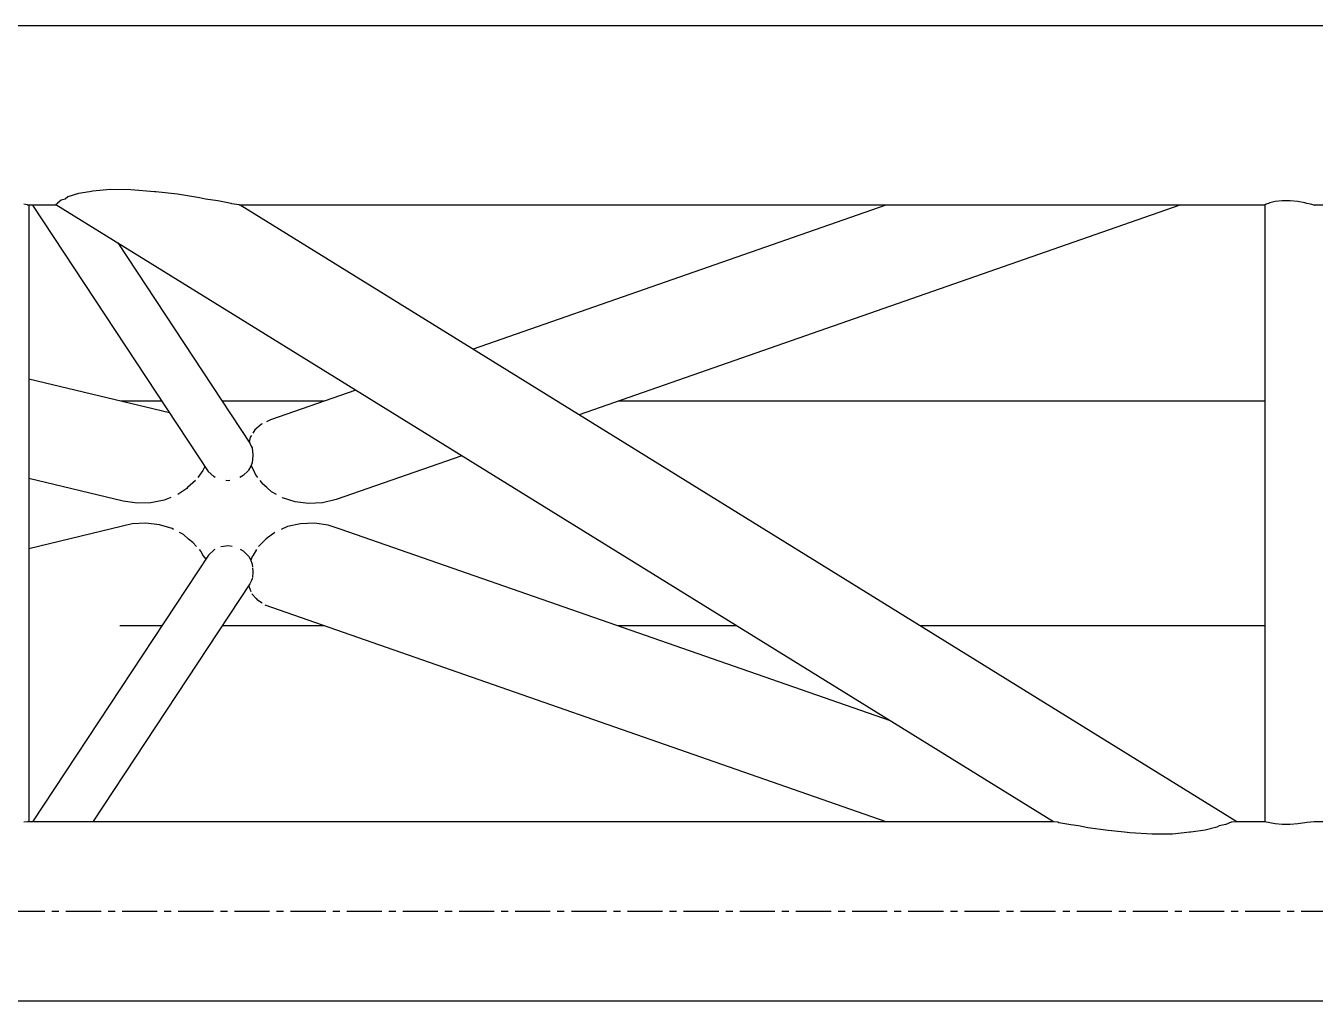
# Model space of a CAD drawing. Header units: millimetres. Extents: x 5143 to 30813, y 232 to 21408.
# Drawn here: x 10972.1 to 11263.7, y 12350 to 12570.6 of the extents above; entities that cross this region are included whole.
import ezdxf

# ---------------------------------------------------------------- set-up
doc = ezdxf.new("R2010")
doc.units = ezdxf.units.MM
doc.header["$LTSCALE"] = 0.25
doc.linetypes.add('CENTER', pattern=[50.8, 31.75, -6.35, 6.35, -6.35])
doc.linetypes.add('XKITLINE00', pattern=[0])

msp = doc.modelspace()

# ---------------------------------------------------------------- linework, layer by layer
at = {"color": 8, "linetype": 'XKITLINE00'}
for p, q in [((11688.48, 12570.57), (10454.1, 12570.57)), ((10980.97, 12531.39), (10980.05, 12531.12)), ((10981.62, 12531.87), (10980.97, 12531.39)), ((10983.98, 12532.61), (10981.62, 12531.87)), ((10986.5, 12533), (10983.98, 12532.61)), ((10987.21, 12533.17), (10986.5, 12533)), ((10991.14, 12533.53), (10987.21, 12533.17)), ((10995.87, 12533.49), (10991.14, 12533.53)), ((11001.16, 12533.05), (10995.87, 12533.49)), ((11001.52, 12533), (11001.16, 12533.05)), ((11006.35, 12532.47), (11001.52, 12533)), ((11011.35, 12531.69), (11006.35, 12532.47)), ((11012.74, 12531.39), (11011.35, 12531.69)), ((11015.5, 12530.98), (11012.74, 12531.39)), ((10972.45, 12530.05), (10971.64, 12530.25)), ((10972.59, 12529.94), (10972.45, 12530.05)), ((10979.1, 12529.97), (10972.54, 12529.97)), ((10972.7, 12529.97), (10972.59, 12529.94)), ((10972.73, 12529.96), (10972.73, 12390.57)), ((10973.62, 12529.97), (11013.36, 12469.77)), ((10979.25, 12530.36), (10978.88, 12530.11)), ((11204.52, 12390.53), (10978.88, 12530.11)), ((10980.05, 12531.12), (10979.22, 12530.46)), ((10979.22, 12530.46), (10979.25, 12530.36)), ((11018.5, 12530.36), (11015.5, 12530.98)), ((11018.69, 12530.34), (11018.5, 12530.36)), ((11020.33, 12530.05), (11018.69, 12530.34)), ((11020.57, 12529.94), (11020.33, 12530.05)), ((11252.32, 12529.97), (11020.49, 12529.97)), ((11020.55, 12529.97), (11020.57, 12529.94)), ((11245.95, 12390.57), (11020.59, 12529.97)), ((11166.58, 12529.97), (11073.23, 12497.41)), ((11233.05, 12529.97), (11097.2, 12482.59)), ((11252.6, 12530.25), (11252.32, 12530.04)), ((11252.32, 12530.04), (11252.32, 12390.57)), ((11253.13, 12530.36), (11252.6, 12530.25)), ((11253.41, 12530.51), (11253.13, 12530.36)), ((11254.67, 12530.83), (11253.41, 12530.51)), ((11256.26, 12530.99), (11254.67, 12530.83)), ((11258.02, 12530.99), (11256.26, 12530.99)), ((11259.78, 12530.83), (11258.02, 12530.99)), ((11261.37, 12530.51), (11259.78, 12530.83)), ((11261.81, 12530.36), (11261.37, 12530.51)), ((11262.63, 12530.25), (11261.81, 12530.36)), ((11263.44, 12530.04), (11262.63, 12530.25)), ((11263.58, 12529.94), (11263.44, 12530.04)), ((11495.45, 12529.97), (11263.53, 12529.97)), ((11263.69, 12529.97), (11263.58, 12529.94)), ((10992.87, 12521.46), (11022.73, 12476.21)), ((11004.57, 12483.07), (10972.73, 12490.68)), ((11046.7, 12488.16), (11027.45, 12481.45)), ((11002.86, 12485.67), (10993.68, 12485.67)), ((11039.57, 12485.67), (11016.49, 12485.67)), ((11252.32, 12485.67), (11106.04, 12485.67)), ((11023.86, 12479.19), (11023.41, 12478.46)), ((11024.35, 12479.59), (11023.86, 12479.19)), ((11025.37, 12480.5), (11024.35, 12479.59)), ((11025.54, 12480.58), (11025.37, 12480.5)), ((11027.45, 12481.45), (11026.48, 12481.01)), ((11022.7, 12476.76), (11022.6, 12476.42)), ((11022.83, 12477.51), (11022.7, 12476.76)), ((11022.73, 12476.21), (11023.08, 12475.47)), ((11023.1, 12477.95), (11022.83, 12477.51)), ((11023.08, 12475.47), (11023.27, 12475.1)), ((11023.4, 12473.36), (11023.24, 12471.73)), ((11023.27, 12475.1), (11023.44, 12473.56)), ((11023.44, 12473.56), (11023.4, 12473.36)), ((11070.67, 12473.34), (11042.26, 12463.43)), ((11012.6, 12470.91), (11012.08, 12469.98)), ((11022.48, 12470.09), (11022.34, 12469.96)), ((11022.99, 12470.97), (11022.48, 12470.09)), ((11023.24, 12471.73), (11022.99, 12470.97)), ((11023.02, 12471.03), (11023.62, 12469.96)), ((10994.13, 12463.05), (10972.73, 12468.16)), ((11010.46, 12467.76), (11008.66, 12466.17)), ((11012.08, 12469.98), (11010.98, 12468.45)), ((11014.59, 12468.61), (11013.36, 12469.77)), ((11014.94, 12468.45), (11014.59, 12468.61)), ((11017.89, 12467.69), (11017.29, 12467.76)), ((11018.26, 12467.76), (11017.89, 12467.69)), ((11021.21, 12468.85), (11020.45, 12468.45)), ((11022.34, 12469.96), (11021.21, 12468.85)), ((11023.62, 12469.96), (11024.03, 12468.99)), ((11024.03, 12468.99), (11024.45, 12468.45)), ((11024.99, 12467.76), (11025.62, 12466.96)), ((11008.47, 12465.96), (11006.44, 12464.59)), ((11008.66, 12466.17), (11008.47, 12465.96)), ((11026.62, 12466.16), (11025.62, 12466.96)), ((11027.67, 12465.2), (11026.62, 12466.16)), ((11028.76, 12464.59), (11027.67, 12465.2)), ((10997.24, 12462.58), (10994.13, 12463.05)), ((11000.38, 12462.66), (10997.24, 12462.58)), ((11003.39, 12463.27), (11000.38, 12462.66)), ((11004.89, 12463.88), (11003.39, 12463.27)), ((11030.14, 12463.82), (11030.04, 12463.88)), ((11032.97, 12462.92), (11030.14, 12463.82)), ((11036.04, 12462.55), (11032.97, 12462.92)), ((11039.19, 12462.72), (11036.04, 12462.55)), ((11042.26, 12463.43), (11039.19, 12462.72)), ((10996.14, 12457.91), (10972.73, 12452.32)), ((10999.26, 12458.1), (10996.14, 12457.91)), ((11002.33, 12457.74), (10999.26, 12458.1)), ((11005.2, 12456.85), (11002.33, 12457.74)), ((11005.5, 12456.69), (11005.2, 12456.85)), ((11007.72, 12455.49), (11006.81, 12455.98)), ((11008.87, 12454.49), (11007.72, 12455.49)), ((11028.37, 12455.98), (11026.42, 12454.56)), ((11031.28, 12457.32), (11029.83, 12456.69)), ((11034.23, 12457.96), (11031.28, 12457.32)), ((11037.34, 12458.07), (11034.23, 12457.96)), ((11040.46, 12457.64), (11037.34, 12458.07)), ((11043.41, 12456.68), (11040.46, 12457.64)), ((11167.62, 12413.36), (11043.41, 12456.68)), ((11009.89, 12453.73), (11008.87, 12454.49)), ((11009.89, 12453.73), (11010.72, 12452.8)), ((11017.95, 12452.95), (11016.21, 12452.74)), ((11018.72, 12452.8), (11017.95, 12452.95)), ((11026.35, 12454.48), (11024.7, 12452.8)), ((11026.42, 12454.56), (11026.35, 12454.48)), ((11013.41, 12450.87), (10973.62, 12390.57)), ((11011.32, 12452.12), (11011.69, 12451.71)), ((11011.69, 12451.71), (11012.23, 12450.68)), ((11012.23, 12450.68), (11012.78, 12449.91)), ((11014.65, 12452.03), (11013.41, 12450.87)), ((11014.85, 12452.12), (11014.65, 12452.03)), ((11021.28, 12451.79), (11020.64, 12452.12)), ((11022.39, 12450.68), (11021.28, 12451.79)), ((11022.54, 12450.54), (11022.39, 12450.68)), ((11022.54, 12450.54), (11022.91, 12449.9)), ((11022.91, 12449.9), (11022.92, 12449.87)), ((11022.92, 12449.87), (11023.26, 12448.84)), ((11023.28, 12450.52), (11022.97, 12449.71)), ((11023.4, 12450.68), (11023.28, 12450.52)), ((11024.24, 12452.12), (11023.4, 12450.68)), ((11023.26, 12448.84), (11023.33, 12448.11)), ((11023.45, 12447.01), (11023.32, 12445.79)), ((11023.35, 12447.93), (11023.42, 12447.22)), ((11023.42, 12447.22), (11023.45, 12447.01)), ((11022.74, 12444.35), (10987.25, 12390.57)), ((11022.46, 12443.93), (11022.5, 12443.86)), ((11022.5, 12443.86), (11022.98, 12442.61)), ((11023.1, 12445.1), (11022.74, 12444.35)), ((11023.28, 12445.47), (11023.1, 12445.1)), ((11023.3, 12445.65), (11023.28, 12445.47)), ((11023.23, 12442.1), (11024.2, 12441.02)), ((11024.2, 12441.02), (11024.45, 12440.69)), ((11025.57, 12439.98), (11024.45, 12440.69)), ((11166.68, 12390.57), (11026.22, 12439.57)), ((11002.86, 12434.87), (10993.37, 12434.87)), ((11039.67, 12434.87), (11016.49, 12434.87)), ((11132.84, 12434.87), (11105.94, 12434.87)), ((11252.32, 12434.87), (11174.33, 12434.87)), ((10972.45, 12390.56), (10971.64, 12390.48)), ((10972.59, 12390.61), (10972.45, 12390.56)), ((11204.46, 12390.57), (10972.45, 12390.57)), ((10972.64, 12390.57), (10972.59, 12390.61)), ((11205.48, 12390.43), (11204.52, 12390.53)), ((11205.72, 12390.35), (11205.48, 12390.43)), ((11208.43, 12389.84), (11205.72, 12390.35)), ((11210.17, 12389.63), (11208.43, 12389.84)), ((11212.24, 12389.22), (11210.17, 12389.63)), ((11216.84, 12388.57), (11212.24, 12389.22)), ((11220.55, 12388.24), (11216.84, 12388.57)), ((11238.8, 12388.69), (11235.56, 12388.24)), ((11241.43, 12389.36), (11238.8, 12388.69)), ((11241.95, 12389.63), (11241.43, 12389.36)), ((11243.51, 12389.94), (11241.95, 12389.63)), ((11244.73, 12390.43), (11243.51, 12389.94)), ((11244.86, 12390.43), (11244.73, 12390.43)), ((11245.83, 12390.56), (11244.86, 12390.43)), ((11245.88, 12390.57), (11245.8, 12390.61)), ((11245.8, 12390.61), (11245.83, 12390.56)), ((11252.32, 12390.57), (11245.82, 12390.57)), ((11252.6, 12390.47), (11252.32, 12390.57)), ((11253.13, 12390.42), (11252.6, 12390.47)), ((11253.41, 12390.31), (11253.13, 12390.42)), ((11254.67, 12390.06), (11253.41, 12390.31)), ((11256.26, 12389.93), (11254.67, 12390.06)), ((11258.02, 12389.93), (11256.26, 12389.93)), ((11259.78, 12390.06), (11258.02, 12389.93)), ((11261.37, 12390.3), (11259.78, 12390.06)), ((11261.81, 12390.42), (11261.37, 12390.3)), ((11262.63, 12390.47), (11261.81, 12390.42)), ((11263.44, 12390.56), (11262.63, 12390.47)), ((11263.58, 12390.61), (11263.44, 12390.56)), ((11270.11, 12390.57), (11263.48, 12390.57)), ((11263.63, 12390.57), (11263.58, 12390.61)), ((11221.77, 12388.08), (11220.55, 12388.24)), ((11226.81, 12387.75), (11221.77, 12388.08)), ((11231.41, 12387.79), (11226.81, 12387.75)), ((11235.34, 12388.19), (11231.41, 12387.79)), ((11235.56, 12388.24), (11235.34, 12388.19)), ((11688.46, 12349.97), (10454.1, 12349.97))]:
    msp.add_line(p, q, dxfattribs=at)
at = {"color": 8, "linetype": 'CENTER'}
msp.add_line((11840, 12370.27), (10454.1, 12370.27), dxfattribs=at)

doc.saveas('drawing.dxf')
